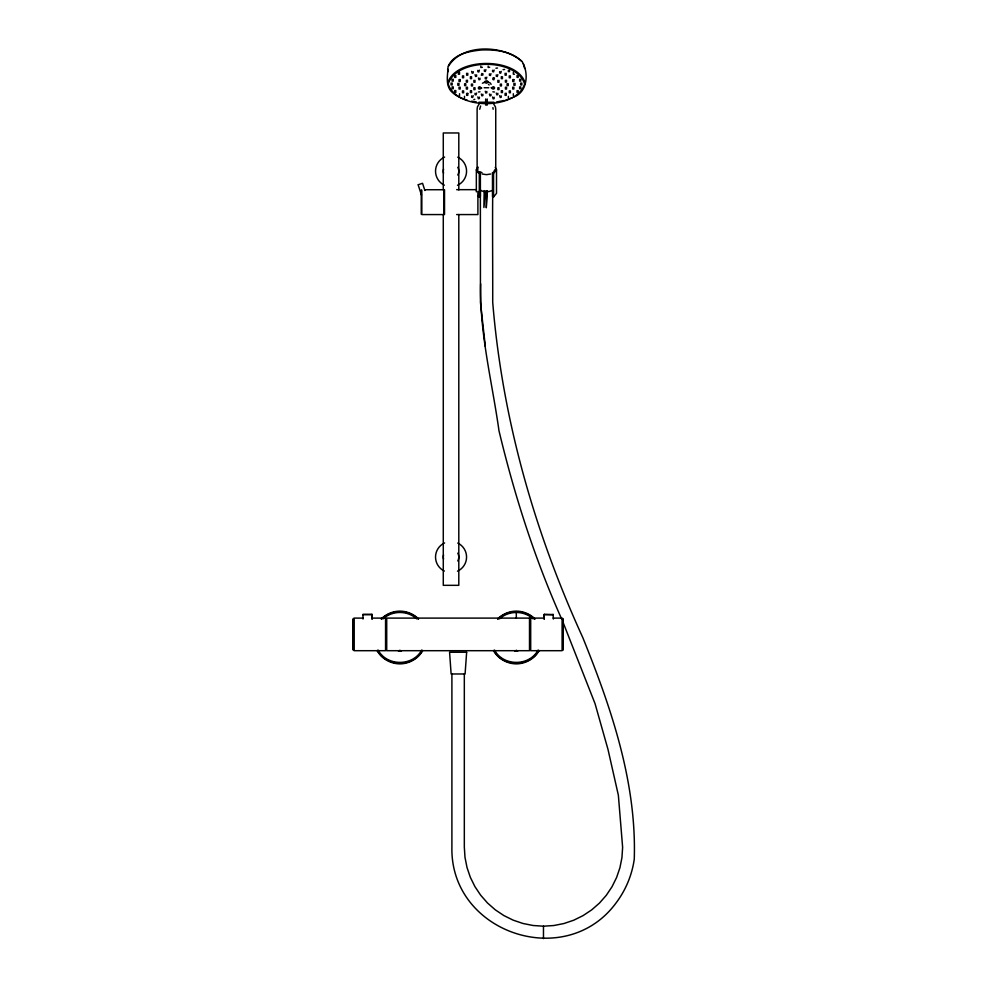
<?xml version="1.0" encoding="UTF-8"?>
<svg xmlns="http://www.w3.org/2000/svg" width="988" height="988" viewBox="0 0 988 988"><rect width="100%" height="100%" fill="white"/><g stroke="black" fill="none" stroke-linecap="round" stroke-linejoin="round"><path stroke-width="1.48" d="M480.662 283.914C479.513 333.438 492.16 382.023 498.989 430.78C514.439 495.173 534.582 558.368 561.592 618.883M480.366 190.4L480.452 302.402L485.318 346.319M484.194 190.598L483.885 207.492L485.898 190.758M486.602 190.857L486.281 207.764L487.393 190.758M492.679 196.476C492.395 231.711 492.814 266.958 492.703 302.192C502.213 418.418 534.385 531.668 582.784 637.556C611.214 707.865 636.741 782.434 634.259 859.227C632.011 875.035 625.737 890.126 616.117 902.871C565.494 971.846 449.911 932.647 451.899 847.025L451.899 673.977M479.723 109.26L480.625 105.988M467.114 100.097C461.038 98.269 454.912 95.589 450.639 90.723C445.39 83.943 447.873 74.557 448.033 66.702C453.245 53.932 469.251 51.24 481.452 49.98C495.581 49.462 511.833 51.117 522.232 61.775C528.876 72.828 527.691 91.884 513.846 97.009M447.638 83.301C455.122 56.872 517.749 56.872 525.233 83.301M477.822 166.947L477.822 169.603M476.34 191.882L476.34 169.825L477.661 167.305M495.198 167.305L496.519 169.825L493.568 173.394L493.568 196.921L492.481 196.377L492.481 172.851L493.802 171.961A6.743 3.372 0 0 0 494.963 170.912M363.004 619.019L362.954 614.363L372.044 614.363L372.155 619.019M544.067 619.019L544.339 614.363M448.589 66.048C462.47 43.336 503.238 44.979 521.664 61.207M494.198 170.788L495.05 169.603M421.715 650.067C412.984 666.492 386.827 666.492 378.095 650.067M538.114 650.067C529.383 666.492 503.238 666.492 494.506 650.067M422.407 650.462C413.367 667.406 386.444 667.406 377.404 650.462M538.818 650.462C529.778 667.406 502.855 667.406 493.802 650.462M479.884 102.838L477.414 106.902L477.118 109.26L477.118 169.047M482.391 67.283L480.847 67.493L480.847 66.159M481.897 73.421L481.329 75.249L482.873 75.039L482.873 73.692M489.702 67.258L488.158 67.468L488.158 66.122M497.495 68.011L495.939 68.221M504.621 69.456L503.077 69.666M479.983 91.798L478.439 92.008M381.516 619.106C391.359 609.275 408.452 609.275 418.295 619.106M497.915 619.106C507.758 609.275 524.863 609.275 534.706 619.106M383.109 618.859C392.261 610.349 407.562 610.349 416.701 618.859M499.52 618.859C508.659 610.349 523.961 610.349 533.1 618.859M482.391 83.227L485.244 82.14M493.568 196.921L496.519 193.352L496.519 169.825M476.34 169.825L477.661 172.357L479.291 173.394L480.378 172.851L480.378 196.377L479.291 196.921L477.661 195.871M512.562 97.565L505.745 100.097M491.938 190.548C488.134 192.364 483.046 192.376 479.686 189.61M418.418 184.657L422.555 183.311L424.889 190.499M494.432 92.008L492.889 91.798M473.832 99.603L474.808 99.319M504.263 100.467L496.458 101.986M490.678 174.012L486.429 174.654L482.193 174.012M487.986 81.448L484.873 81.448M488.739 87.747L484.12 87.747M399.905 651.154L401.437 650.931L398.374 650.931L399.905 651.154L399.905 650.203M516.316 651.154L517.848 650.931L514.773 650.931L516.316 651.154L516.316 650.203M493.938 102.246L478.933 102.246M494.049 87.5L492.456 87.5M480.415 87.512L478.822 87.5M464.323 673.977L464.323 847.025L464.99 857.362L467.015 867.513L470.337 877.319L474.919 886.607L480.674 895.214L487.504 902.995L495.284 909.825L503.892 915.58L513.18 920.161L522.985 923.484L533.137 925.509L543.474 926.188L553.799 925.534L563.963 923.521L573.769 920.199L583.044 915.629L591.664 909.899L599.444 903.094L606.274 895.338L612.017 886.755L616.598 877.505L619.933 867.723L621.946 857.609L622.625 847.309L618.365 795.254L607.991 749.398L595.035 703.604L563.345 623.082M514.476 74.224L513.34 74.224L513.34 72.309M424.791 189.733L443.933 189.733L443.933 214.569L421.839 214.569L421.839 190.178M456.666 189.671L476.377 189.671M456.666 214.569L477.896 214.569L477.896 191.363M544.178 614.363L553.379 614.647L544.067 614.647M362.843 614.647L372.155 614.647M363.102 618.105L354.124 618.105L354.124 650.697L385.555 650.697L385.555 618.105L372.081 618.105M544.141 618.105L530.667 618.105L530.667 650.697L562.098 650.697L562.098 618.105L553.119 618.105M471.597 101.196L476.401 101.986M493.444 77.669L494.432 77.953L493.864 79.781L492.889 79.497L492.889 78.163M488.739 82.362L489.727 82.733M480.143 171.85L482.008 172.69M492.481 172.851L493.568 173.394M488.443 84.313L489.159 84.956M480.378 172.851L479.057 171.961A6.743 3.372 0 0 1 477.896 170.912M490.48 83.227L491.085 84.388M492.987 102.838L495.445 106.902L495.741 109.26L495.741 169.047M523.307 63.701L524.665 68.518M553.095 614.363L553.379 619.019M371.871 614.363L371.982 619.019M418.122 184.756L421.493 195.105M447.638 69.185L448.033 71.679M492.913 107.569L493.136 109.26M563.259 619.266L563.259 649.524M562.876 618.488L562.876 650.302M544.227 614.647L544.227 619.019M543.474 926.188L543.474 938.6M530.284 618.488L530.284 650.302M521.837 83.017L521.837 84.931L520.701 84.931L520.701 83.017M520.762 79.213L520.762 81.115L519.639 81.115L519.639 79.213M520.762 86.833L520.762 88.735L519.639 88.735L519.639 86.833M518.181 76.027L518.181 77.373L517.057 77.373L517.057 75.459M518.181 90.575L518.181 91.921M517.057 90.575L517.057 92.489M516.316 612.276L516.316 618.266M515.044 83.35L515.044 85.264L513.908 85.264L513.908 83.35M513.846 87.105L513.846 89.019L512.71 89.019L512.71 87.105M513.34 93.724L513.34 95.638M510.376 75.854L510.376 77.768L509.252 77.768L509.252 75.854M510.376 90.847L510.376 92.761L509.252 92.761L509.252 90.847M509.499 70.259L509.499 71.605L508.363 71.605L508.363 70.259M508.363 96.342L508.363 97.689M508.24 83.696L508.24 85.598L507.103 85.598L507.103 83.696M506.548 80.226L506.548 82.128L505.411 82.128L505.411 80.226M506.548 87.154L506.548 89.068L505.411 89.068L505.411 87.154M506.226 73.273L506.226 75.187L505.09 75.187L505.09 73.273M502.447 76.731L502.447 78.645L501.324 78.645L501.324 76.731M502.447 90.649L502.447 92.563L501.324 92.563L501.324 90.649M501.447 84.029L501.447 85.931L500.311 85.931L500.311 84.029M501.225 71.395L500.657 73.223L499.681 72.939L499.681 71.605M501.225 95.885L501.225 97.232L500.249 97.503L499.681 95.675M498.989 80.337L498.989 82.251L497.853 82.251L497.853 80.337M498.989 87.71L498.989 89.624L497.853 89.624L497.853 87.71M497.829 74.668L497.26 76.508L496.285 76.224L496.285 74.878M497.829 93.28L497.829 94.613L496.853 94.897L496.285 93.07M494.136 70.037L493.568 71.877L492.592 71.581L492.592 70.247M494.136 97.232L494.136 98.59L493.16 98.862L492.592 97.034M490.974 73.68L490.406 75.508L489.431 75.224L489.431 73.878M490.974 94.268L490.974 95.614L489.999 95.898L489.431 94.058M487.208 98.998L487.208 105.049L485.664 105.049L485.664 98.998M486.825 77.175L486.257 79.003L485.269 78.731L485.269 77.373M486.825 91.439L486.825 92.786L485.837 93.07L485.269 91.242M485.911 69.666L485.343 71.494L484.367 71.21L484.367 69.864M482.873 94.243L482.873 95.589L481.897 95.873L481.329 94.033M479.983 78.163L479.983 79.497L479.007 79.781L478.439 77.953M479.365 70.173L478.797 72.001L477.809 71.716L477.809 70.37M479.365 97.108L479.365 98.454L478.377 98.738L477.809 96.898M479.291 173.394L479.291 196.921M476.587 74.878L476.587 76.224L475.611 76.508L475.043 74.668M476.587 93.07L476.018 94.897L475.043 94.613L475.043 93.28M475.006 80.337L475.006 82.251L473.882 82.251L473.882 80.337M475.006 87.71L475.006 89.624L473.882 89.624L473.882 87.71M473.19 71.605L473.19 72.939L472.202 73.223L471.634 71.395M473.19 95.675L472.622 97.503L471.634 97.232L471.634 95.885M472.56 84.029L472.56 85.931L471.424 85.931L471.424 84.029M471.548 76.731L471.548 78.645L470.411 78.645L470.411 76.731M471.548 90.649L471.548 92.563L470.411 92.563L470.411 90.649M467.769 73.273L467.769 75.187L466.645 75.187L466.645 73.273M467.46 80.226L467.46 82.128L466.324 82.128L466.324 80.226M467.46 87.154L467.46 89.068L466.324 89.068L466.324 87.154M465.756 83.696L465.756 85.598L464.632 85.598L464.632 83.696M464.496 96.342L464.496 97.689M463.619 75.854L463.619 77.768L462.483 77.768L462.483 75.854M463.619 90.847L463.619 92.761L462.483 92.761L462.483 90.847M460.161 87.105L460.161 89.019L459.025 89.019L459.025 87.105M459.531 72.309L459.531 74.224L458.395 74.224L458.395 72.309M459.531 93.724L459.531 95.638M458.963 83.35L458.963 85.264L457.827 85.264L457.827 83.35M458.803 189.906L458.803 132.972L443.279 132.972L443.279 189.906M458.803 214.519L458.803 585.328L443.279 585.328L443.279 214.519M455.814 75.459L455.814 77.373L454.678 77.373L454.678 76.027M455.814 92.489L455.814 90.575L454.678 90.575L454.678 91.921M453.233 79.213L453.233 81.115L452.096 81.115L452.096 79.213M453.233 86.833L453.233 88.735L452.096 88.735L452.096 86.833M452.158 83.017L452.158 84.931L451.034 84.931L451.034 83.017M444.526 189.671L444.526 214.569M421.246 190.029L421.246 214.26M385.938 618.488L385.938 650.302M353.346 618.488L353.346 650.302M352.951 619.266L352.951 649.524M457.728 157.166A15.524 15.524 0 0 1 457.481 185.299M444.365 185.188A15.524 15.524 0 0 1 444.612 157.055M457.765 167.293A7.756 7.756 0 0 1 457.765 175.061M443.55 173.184A7.756 7.756 0 0 1 443.55 169.17M457.728 543.054A15.524 15.524 0 0 1 457.481 571.188M444.365 571.064A15.524 15.524 0 0 1 444.612 542.931M457.765 553.181A7.756 7.756 0 0 1 457.765 560.937M443.55 559.072A7.756 7.756 0 0 1 443.55 555.046M539.127 650.61A26.886 26.886 0 0 1 534.928 656.118A26.886 26.886 0 0 1 516.316 663.887A26.886 26.886 0 0 1 497.693 656.118A26.886 26.886 0 0 1 493.494 650.61M534.928 618.883A26.886 26.886 0 0 0 516.316 611.115A26.886 26.886 0 0 0 497.693 618.883M418.529 618.883A26.886 26.886 0 0 0 399.905 611.115A26.886 26.886 0 0 0 381.282 618.883M377.095 650.61A26.886 26.886 0 0 0 381.282 656.118A26.886 26.886 0 0 0 399.905 663.887A26.886 26.886 0 0 0 418.529 656.118A26.886 26.886 0 0 0 422.716 650.61M466.645 652.241L465.089 673.977L451.121 673.977L449.577 652.241L466.645 652.241M524.665 83.968C516.23 110.174 456.641 110.174 448.194 83.968C456.641 57.773 516.218 57.773 524.665 83.968M491.32 87.784C494.42 91.847 496.729 84.733 491.32 87.784M484.515 81.868C487.504 85.956 489.986 78.855 484.515 81.868M481.613 88.031C477.229 91.649 477.253 84.425 481.613 88.031M460.161 79.608L459.025 79.608L459.025 81.51L460.161 81.51L460.161 79.608M513.846 79.608L512.71 79.608L512.71 81.51L513.846 81.51L513.846 79.608M467.769 93.428L466.645 93.428L466.645 95.342L467.769 95.342L467.769 93.428M506.226 93.428L505.09 93.428L505.09 95.342L506.226 95.342L506.226 93.428M529.506 618.105L386.716 618.105L386.716 650.697L529.506 650.697L529.506 618.105"/></g></svg>
